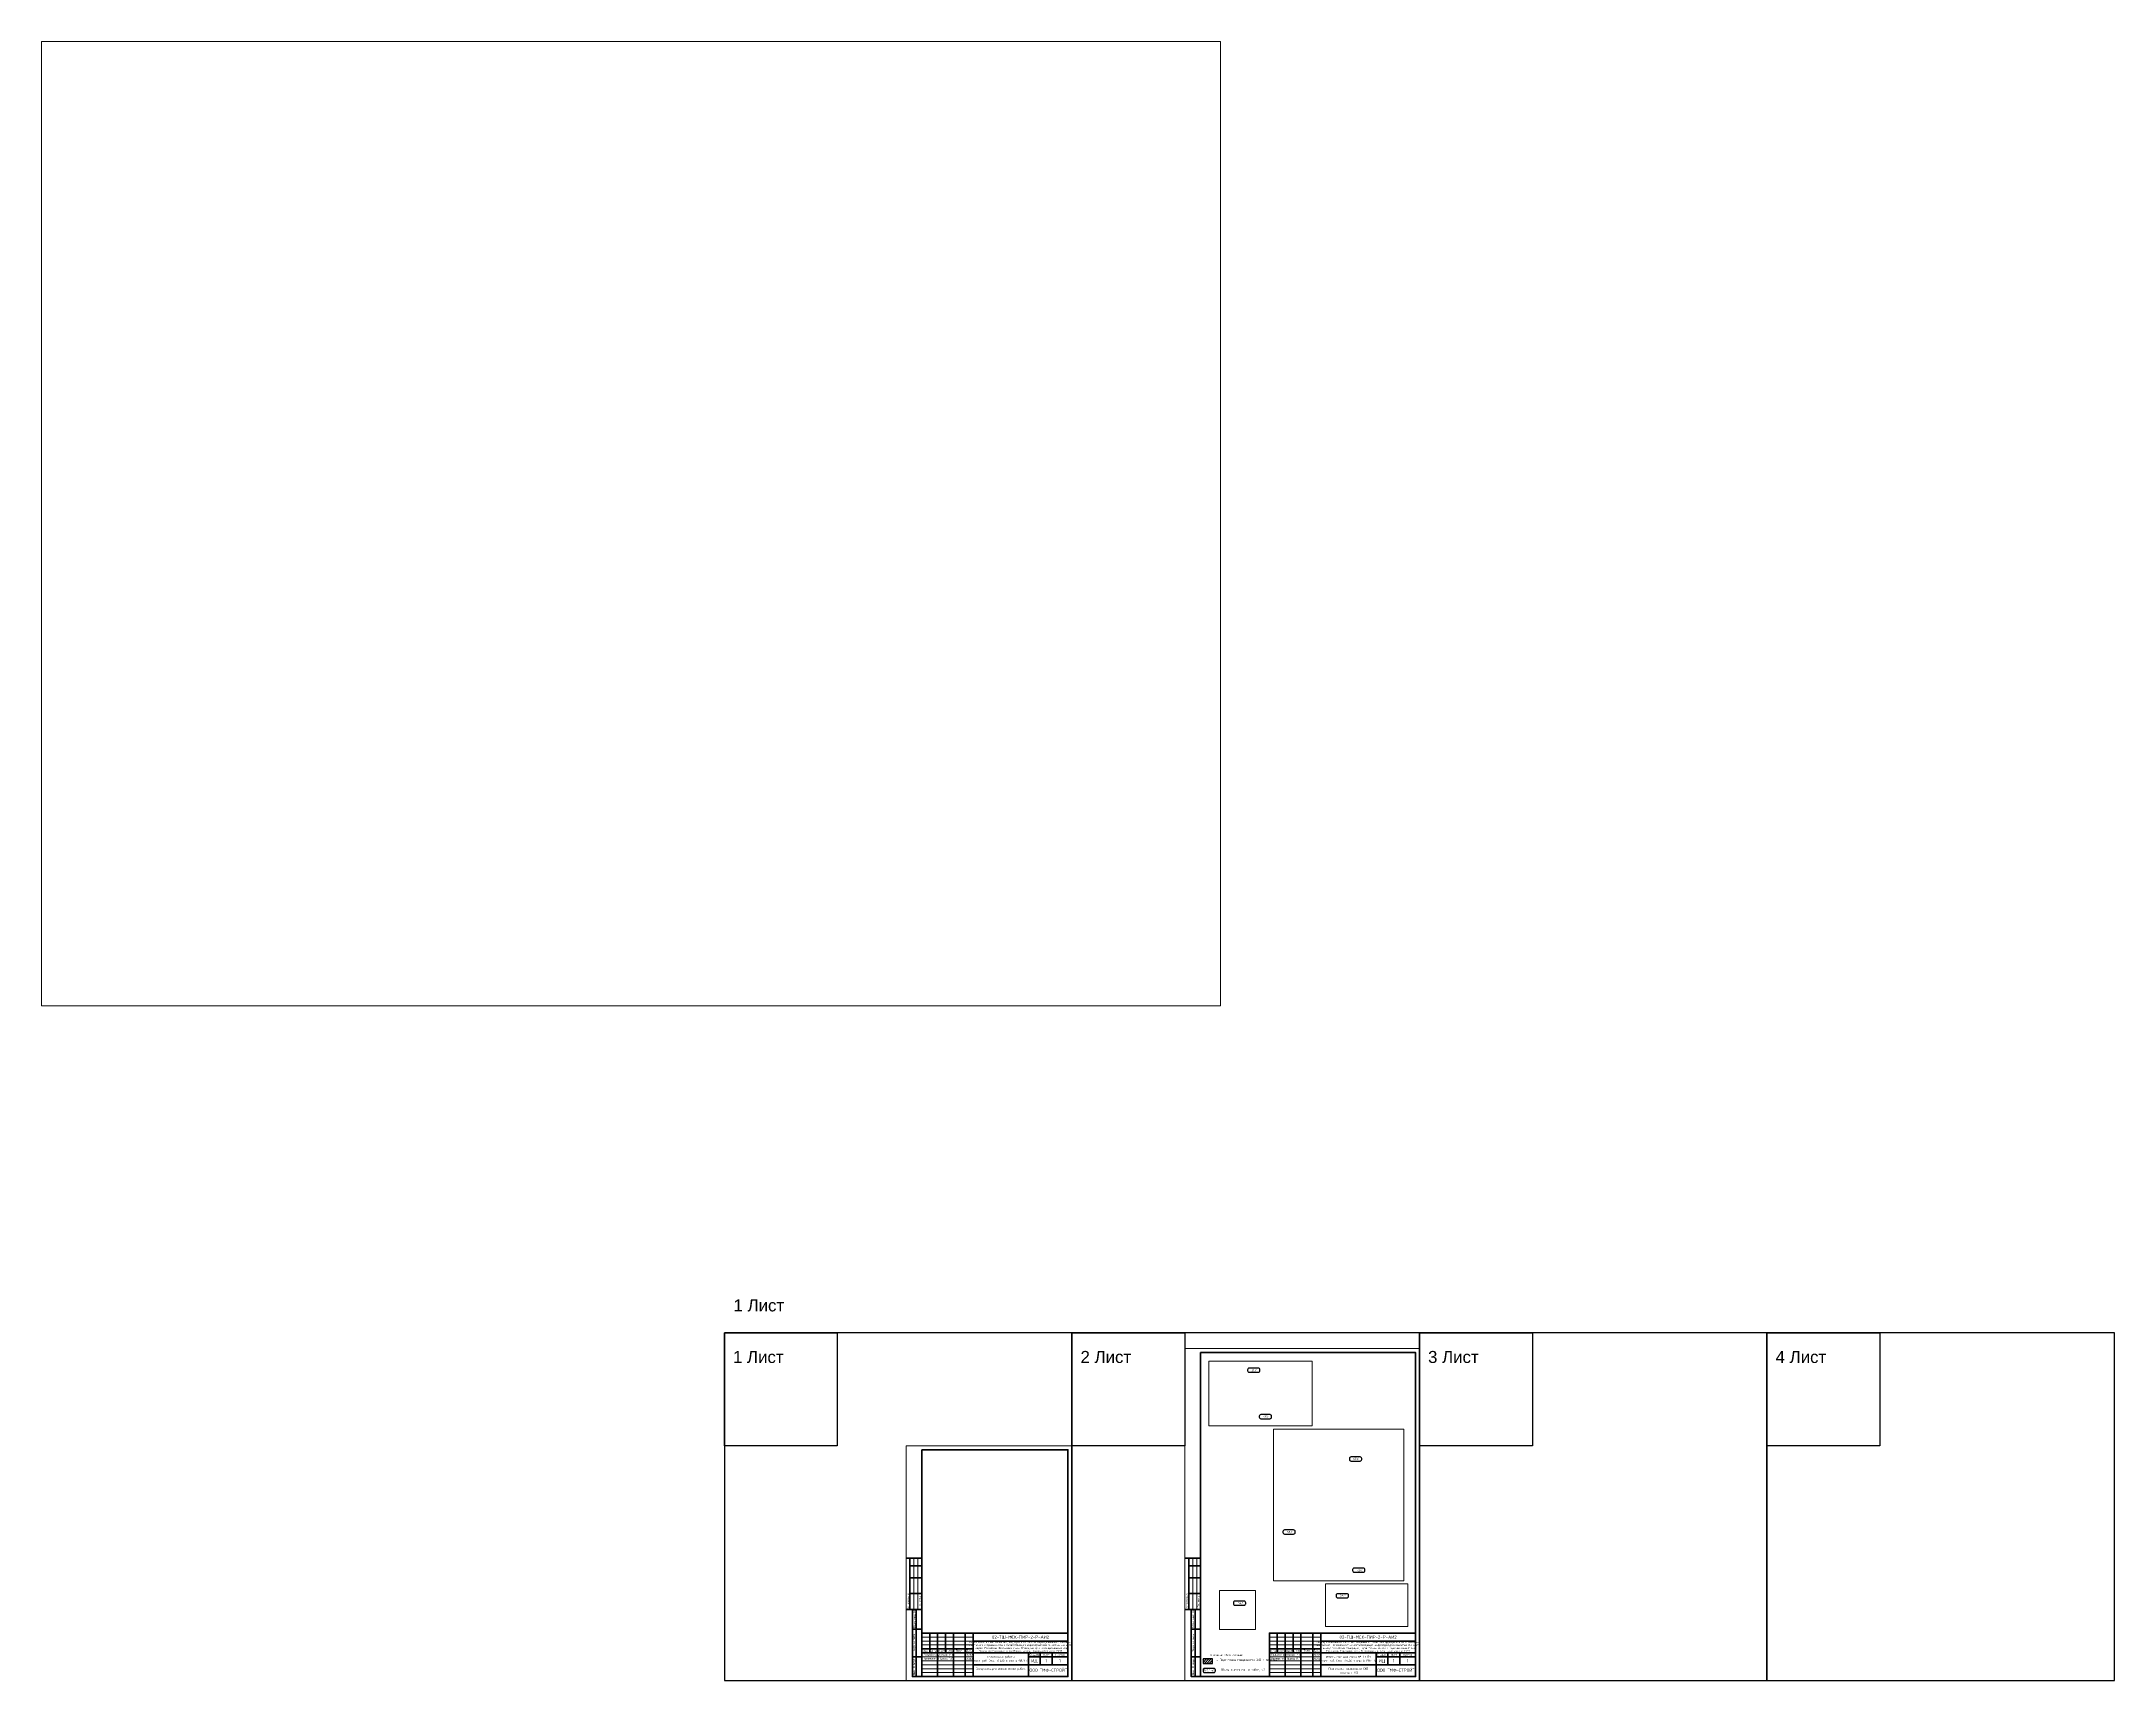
# Paper-space layout '3.1' of a CAD drawing. Header units: millimetres. Extents: x -1008 to 1617, y 0 to 2074.
# The model-space entities are those that its viewports show. They can reach past a viewport. Long polylines and large blocks are cut down to what shows.
import ezdxf
from ezdxf.enums import TextEntityAlignment as Align

# ---------------------------------------------------------------- set-up
doc = ezdxf.new("R2018")
doc.units = ezdxf.units.MM
doc.layers.add('0)ВЭ', color=7, linetype='Continuous', lineweight=15)
doc.layers.add('6.4.1) Окр пт с инж. ПТ2.16', color=3, linetype='Continuous', lineweight=60)
doc.layers.add('Условные обозначения', color=90, linetype='Continuous')
doc.styles.get("Standard").update_dxf_attribs({"font": 'arial.ttf'})
doc.styles.add('СПДС', font='isocpeur.ttf', dxfattribs={"width": 0.9})

# ---------------------------------------------------------------- blocks, each defined once
blk = doc.blocks.new('*U2211')
at = {"color": 4}
blk.add_lwpolyline([(-220, -220), (220, -220), (220, 220), (-220, 220)], close=True, dxfattribs=at)
at = {"color": 3}
blk.add_lwpolyline([(-220, 220), (-77, 220), (-77, 77), (-220, 77)], close=True, dxfattribs=at)
blk = doc.blocks.new('*U2212')
at = {"color": 0, "linetype": 'ByBlock', "lineweight": -2, "transparency": 16777216}
for p in [(0, 0), (440, 0), (880, 0), (1320, 0)]:
    blk.add_blockref('*U2211', p, dxfattribs=at)
blk = doc.blocks.new('*U2215')
at = {"lineweight": 0}
blk.add_lwpolyline([(-205, -5), (5, -5), (5, 292), (-205, 292)], close=True, dxfattribs=at)
at = {"color": 0, "linetype": 'Continuous', "lineweight": 50}
blk.add_lwpolyline([(-185, 287), (0, 287), (0, 0), (-185, 0)], close=True, dxfattribs=at)
at = {"lineweight": 35}
for points in [[(-185, 150), (-205, 150)], [(-200, 85), (-200, 150)], [(-185, 140), (-200, 140)], [(-185, 125), (-200, 125)], [(-185, 105), (-200, 105)], [(-185, 85), (-205, 85)], [(-185, 85), (-197, 85), (-197, 0), (-185, 0)], [(-192, 0), (-192, 85)], [(-185, 60), (-197, 60)], [(-175, 55), (-175, 30)], [(-165, 55), (-165, 0)], [(-155, 55), (-155, 30)], [(-145, 55), (-145, 0)], [(-130, 55), (-130, 0)], [(-120, 55), (-120, 0)], [(-185, 35), (-120, 35)], [(-185, 30), (0, 30)], [(-120, 45), (0, 45)], [(-50, 30), (-50, 0)], [(-35, 30), (-35, 15)], [(-20, 30), (-20, 15)], [(-185, 25), (-197, 25)], [(-120, 15), (0, 15)], [(-50, 25), (0, 25)]]:
    blk.add_lwpolyline(points, dxfattribs=at)
at = {"lineweight": 18}
for points in [[(-195, 85), (-195, 150)], [(-190, 85), (-190, 150)], [(-185, 50), (-120, 50)], [(-185, 45), (-120, 45)], [(-185, 40), (-120, 40)], [(-185, 25), (-120, 25)], [(-185, 20), (-120, 20)], [(-185, 15), (-120, 15)], [(-185, 10), (-120, 10)], [(-185, 5), (-120, 5)]]:
    blk.add_lwpolyline(points, dxfattribs=at)
at = {"lineweight": 35}
blk.add_lwpolyline([(-185, 0), (0, 0), (0, 55), (-185, 55)], close=True, dxfattribs=at)
at = {"lineweight": 0}
blk.add_lwpolyline([(0, -5), (5, -5), (5, 0)], dxfattribs=at)
at = {"lineweight": -2, "char_height": 2.5, "attachment_point": 5, "rotation": 90, "style": 'СПДС'}
for s, insert, width in [('Согласовано', (-202.5, 95), 19.991), ('Взам. инв. N', (-194.5, 72.5), 24.991), ('Гл. спец.', (-187.5, 95), 19.991), ('Подл. и дата', (-194.5, 42.5), 34.991), ('Инв. N подл.', (-194.5, 12.5), 24.991)]:
    blk.add_mtext(s, dxfattribs=dict(at, insert=insert, width=width))
at = {"lineweight": -2, "char_height": 2.5, "style": 'СПДС'}
for s, insert, width, attachment_point in [('Разработал', (-183.1, 27.5), 17.953, 4), ('Изм.', (-180, 32.5), 10, 5), ('Кол.уч.', (-170, 32.5), 10, 5), ('Лист', (-160, 32.5), 10, 5), ('N док.', (-150, 32.5), 10, 5), ('Подп.', (-137.5, 32.5), 15, 5), ('Дата', (-125, 32.5), 10, 5), ('Стадия', (-42.5, 27.5), 15, 5), ('Лист', (-27.5, 27.5), 15, 5), ('Листов', (-10, 27.5), 20, 5), ('Проверил', (-183.1, 22.5), 17.953, 4)]:
    blk.add_mtext(s, dxfattribs=dict(at, insert=insert, width=width, attachment_point=attachment_point))
at = {"insert": (-119.3, 44.6), "char_height": 2.2, "attachment_point": 1, "style": 'СПДС'}
blk.add_mtext_dynamic_manual_height_columns('\\pxqc;Общеобразовательная школа №2, входящая в состав Многофункционального комплекса спортивной направленности с соответствующей инфраструктурой (емкостью 850 мест) \\Pпо адресу: Российская Федерация, город Москва, вн.тер. г. муниципальный округ Покровское-Стрешнево, шоссе Волоколамское, земельный участок 71/15', width=118.293, gutter_width=0, heights=[15.2], dxfattribs=at)
at = {"lineweight": 30, "width": 0.9, "flags": 104}
blk.add_attdef('ШАПКА', text='', height=3, dxfattribs=at).set_placement((-135, 281), align=Align.MIDDLE_CENTER)
at = {"style": 'СПДС'}
for tag, p in [('РАЗРАБОТЧИК', (-164, 27.5)), ('РУК.ГРУППЫ', (-164, 22.5))]:
    blk.add_attdef(tag, text='', height=2.5, dxfattribs=at).set_placement(p, align=Align.MIDDLE_LEFT)
at = {"style": 'СПДС', "width": 0.9}
for p in [(-129.6, 26.4), (-129.6, 21.4)]:
    blk.add_attdef('ДАТА', p, '', height=2.3, dxfattribs=at)
at = {"style": 'СПДС'}
for tag, height, p in [('НАИМЕНОВАНИЕ_ОБЪЕКТА', 2.5, (-85, 25)), ('ШИФР_ПРОЕКТА', 4, (-60, 50)), ('НАИМЕНОВАНИЕ_ОБЪЕКТА2', 2.5, (-85, 20)), ('НАИМЕНОВАНИЕ_ЧЕРТЕЖА2', 2.5, (-85, 5)), ('НАИМЕНОВАНИЕ_ЧЕРТЕЖА1', 2.5, (-85, 10)), ('ОРГАНИЗАЦИЯ_РАЗРАБОТЧИК1', 4, (-25, 8.1)), ('СТАДИЯ', 4, (-42.5, 20)), ('ЛИСТ_первый', 4, (-27.5, 20)), ('ЛИСТОВ', 4, (-10, 20))]:
    blk.add_attdef(tag, text='', height=height, dxfattribs=at).set_placement(p, align=Align.MIDDLE_CENTER)
blk = doc.blocks.new('*U2198')
at = {"lineweight": 0}
blk.add_lwpolyline([(-292, -5), (5, -5), (5, 415), (-292, 415)], close=True, dxfattribs=at)
at = {"color": 0, "linetype": 'Continuous', "lineweight": 50}
blk.add_lwpolyline([(-272, 410), (0, 410), (0, 0), (-272, 0)], close=True, dxfattribs=at)
at = {"lineweight": 35}
for points in [[(-272, 150), (-292, 150)], [(-287, 85), (-287, 150)], [(-272, 140), (-287, 140)], [(-272, 125), (-287, 125)], [(-272, 105), (-287, 105)], [(-272, 85), (-292, 85)], [(-272, 85), (-284, 85), (-284, 0), (-272, 0)], [(-279, 0), (-279, 85)], [(-272, 60), (-284, 60)], [(-175, 55), (-175, 30)], [(-165, 55), (-165, 0)], [(-155, 55), (-155, 30)], [(-145, 55), (-145, 0)], [(-130, 55), (-130, 0)], [(-120, 55), (-120, 0)], [(-185, 35), (-120, 35)], [(-185, 30), (0, 30)], [(-120, 45), (0, 45)], [(-50, 30), (-50, 0)], [(-35, 30), (-35, 15)], [(-20, 30), (-20, 15)], [(-272, 25), (-284, 25)], [(-120, 15), (0, 15)], [(-50, 25), (0, 25)]]:
    blk.add_lwpolyline(points, dxfattribs=at)
at = {"lineweight": 18}
for points in [[(-282, 85), (-282, 150)], [(-277, 85), (-277, 150)], [(-185, 50), (-120, 50)], [(-185, 45), (-120, 45)], [(-185, 40), (-120, 40)], [(-185, 25), (-120, 25)], [(-185, 20), (-120, 20)], [(-185, 15), (-120, 15)], [(-185, 10), (-120, 10)], [(-185, 5), (-120, 5)]]:
    blk.add_lwpolyline(points, dxfattribs=at)
at = {"lineweight": 35}
blk.add_lwpolyline([(-185, 0), (0, 0), (0, 55), (-185, 55)], close=True, dxfattribs=at)
at = {"lineweight": 0}
blk.add_lwpolyline([(0, -5), (5, -5), (5, 0)], dxfattribs=at)
at = {"lineweight": -2, "char_height": 2.5, "attachment_point": 5, "rotation": 90, "style": 'СПДС'}
for s, insert, width in [('Согласовано', (-289.5, 95), 19.991), ('Взам. инв. N', (-281.5, 72.5), 24.991), ('Гл. спец.', (-274.5, 95), 19.991), ('Подл. и дата', (-281.5, 42.5), 34.991), ('Инв. N подл.', (-281.5, 12.5), 24.991)]:
    blk.add_mtext(s, dxfattribs=dict(at, insert=insert, width=width))
at = {"lineweight": -2, "char_height": 2.5, "style": 'СПДС'}
for s, insert, width, attachment_point in [('Разработал', (-183.1, 27.5), 17.953, 4), ('Изм.', (-180, 32.5), 10, 5), ('Кол.уч.', (-170, 32.5), 10, 5), ('Лист', (-160, 32.5), 10, 5), ('N док.', (-150, 32.5), 10, 5), ('Подп.', (-137.5, 32.5), 15, 5), ('Дата', (-125, 32.5), 10, 5), ('Стадия', (-42.5, 27.5), 15, 5), ('Лист', (-27.5, 27.5), 15, 5), ('Листов', (-10, 27.5), 20, 5), ('Проверил', (-183.1, 22.5), 17.953, 4)]:
    blk.add_mtext(s, dxfattribs=dict(at, insert=insert, width=width, attachment_point=attachment_point))
at = {"insert": (-119.3, 44.6), "char_height": 2.2, "attachment_point": 1, "style": 'СПДС'}
blk.add_mtext_dynamic_manual_height_columns('\\pxqc;Общеобразовательная школа №2, входящая в состав Многофункционального комплекса спортивной направленности с соответствующей инфраструктурой (емкостью 850 мест) \\Pпо адресу: Российская Федерация, город Москва, вн.тер. г. муниципальный округ Покровское-Стрешнево, шоссе Волоколамское, земельный участок 71/15', width=118.293, gutter_width=0, heights=[15.2], dxfattribs=at)
at = {"lineweight": 30, "width": 0.9, "flags": 104}
blk.add_attdef('ШАПКА', text='', height=3, dxfattribs=at).set_placement((-135, 281), align=Align.MIDDLE_CENTER)
at = {"style": 'СПДС'}
for tag, p in [('РАЗРАБОТЧИК', (-164, 27.5)), ('РУК.ГРУППЫ', (-164, 22.5))]:
    blk.add_attdef(tag, text='', height=2.5, dxfattribs=at).set_placement(p, align=Align.MIDDLE_LEFT)
at = {"style": 'СПДС', "width": 0.9}
for p in [(-129.6, 26.4), (-129.6, 21.4)]:
    blk.add_attdef('ДАТА', p, '', height=2.3, dxfattribs=at)
at = {"style": 'СПДС'}
for tag, height, p in [('НАИМЕНОВАНИЕ_ОБЪЕКТА', 2.5, (-85, 25)), ('ШИФР_ПРОЕКТА', 4, (-60, 50)), ('НАИМЕНОВАНИЕ_ОБЪЕКТА2', 2.5, (-85, 20)), ('НАИМЕНОВАНИЕ_ЧЕРТЕЖА2', 2.5, (-85, 5)), ('НАИМЕНОВАНИЕ_ЧЕРТЕЖА1', 2.5, (-85, 10)), ('ОРГАНИЗАЦИЯ_РАЗРАБОТЧИК1', 4, (-25, 8.1)), ('СТАДИЯ', 4, (-42.5, 20)), ('ЛИСТ_первый', 4, (-27.5, 20)), ('ЛИСТОВ', 4, (-10, 20))]:
    blk.add_attdef(tag, text='', height=height, dxfattribs=at).set_placement(p, align=Align.MIDDLE_CENTER)

msp = doc.modelspace()

# ---------------------------------------------------------------- hatches: boundary and pattern name
at = {"layer": '6.4.1) Окр пт с инж. ПТ2.16'}
h = msp.add_hatch(dxfattribs=at)
h.set_pattern_fill('ANSI31', color=256, scale=111)
h.paths.add_polyline_path([(312126.7074, -19332.4142), (312195.7074, -19332.4142), (312195.7074, -19338.4142), (312126.7074, -19338.4142)], flags=17)

psp = doc.layouts.new('3.1')

# ---------------------------------------------------------------- hatches: boundary and pattern name
h = psp.add_hatch()
h.set_pattern_fill('ANSI31', color=5, scale=0.655551)
h.set_pattern_definition([(45, (-452.4804, -233.1808), (-1.471754, 1.471754), [])])
h.paths.add_polyline_path([(463, 27.4), (463, 21.7), (474.8, 21.7), (474.8, 27.4)])

# ---------------------------------------------------------------- linework, layer by layer
at = {"color": 1, "lineweight": 30}
for points in [[(521.4, 390.1), (533, 390.1, 0.414214), (535, 392.1), (535, 393.3, 0.414214), (533, 395.3), (521.4, 395.3, 0.414214), (519.4, 393.3), (519.4, 392.1, 0.414214)], [(536.2, 331.3), (547.8, 331.3, 0.414214), (549.8, 333.3), (549.8, 334.5, 0.414214), (547.8, 336.5), (536.2, 336.5, 0.414214), (534.2, 334.5), (534.2, 333.3, 0.414214)], [(650.3, 277.8), (661.9, 277.8, 0.414214), (663.9, 279.8), (663.9, 281, 0.414214), (661.9, 283), (650.3, 283, 0.414214), (648.3, 281), (648.3, 279.8, 0.414214)], [(566.1, 185.3), (577.7, 185.3, 0.414214), (579.7, 187.3), (579.7, 188.5, 0.414214), (577.7, 190.5), (566.1, 190.5, 0.414214), (564.1, 188.5), (564.1, 187.3, 0.414214)], [(654.4, 137.1), (666, 137.1, 0.414214), (668, 139.1), (668, 140.3, 0.414214), (666, 142.3), (654.4, 142.3, 0.414214), (652.4, 140.3), (652.4, 139.1, 0.414214)], [(633.6, 104.7), (645.2, 104.7, 0.414214), (647.2, 106.7), (647.2, 107.9, 0.414214), (645.2, 109.9), (633.6, 109.9, 0.414214), (631.6, 107.9), (631.6, 106.7, 0.414214)], [(503.4, 95.2), (515, 95.2, 0.414214), (517, 97.2), (517, 98.4, 0.414214), (515, 100.4), (503.4, 100.4, 0.414214), (501.4, 98.4), (501.4, 97.2, 0.414214)], [(465, 10.2), (476.6, 10.2, 0.414214), (478.6, 12.2), (478.6, 13.4, 0.414214), (476.6, 15.4), (465, 15.4, 0.414214), (463, 13.4), (463, 12.2, 0.414214)]]:
    psp.add_lwpolyline(points, format="xyb", close=True, dxfattribs=at)
at = {"layer": 'Условные обозначения', "color": 18, "true_color": 0x000000}
psp.add_lwpolyline([(463, 21.7), (474.8, 21.7), (474.8, 27.4), (463, 27.4)], close=True, dxfattribs=at)

# ---------------------------------------------------------------- block references
psp.add_blockref('*U2212', (77, 220))
ref = psp.add_blockref('*U2198', (732, 5))
ref.add_attrib('СТАДИЯ', 'ИД', dxfattribs={"height": 4, "style": 'СПДС'}).set_placement((689.5, 25), align=Align.MIDDLE_CENTER)
ref.add_attrib('ЛИСТ_первый', '1', dxfattribs={"height": 4, "style": 'СПДС'}).set_placement((704.5, 25), align=Align.MIDDLE_CENTER)
ref.add_attrib('ЛИСТОВ', '1', dxfattribs={"height": 4, "style": 'СПДС'}).set_placement((722, 25), align=Align.MIDDLE_CENTER)
ref.add_attrib('ШИФР_ПРОЕКТА', '02-ТШ-МСК-ПИР-2-Р-АИ2', dxfattribs={"height": 4, "style": 'СПДС'}).set_placement((672, 55), align=Align.MIDDLE_CENTER)
ref.add_attrib('НАИМЕНОВАНИЕ_ОБЪЕКТА', 'Исполнительная схема № 3.1-Пт', dxfattribs={"height": 2.5, "style": 'СПДС'}).set_placement((647, 30), align=Align.MIDDLE_CENTER)
ref.add_attrib('НАИМЕНОВАНИЕ_ОБЪЕКТА2', 'Отдел. раб. Отм. +8.400 в осях А-ЯЯ/1-64', dxfattribs={"height": 2.5, "style": 'СПДС'}).set_placement((647, 25), align=Align.MIDDLE_CENTER)
ref.add_attrib('НАИМЕНОВАНИЕ_ЧЕРТЕЖА1', 'Подготовка поверхности СКБ', dxfattribs={"height": 2.5, "style": 'СПДС'}).set_placement((647, 15), align=Align.MIDDLE_CENTER)
ref.add_attrib('НАИМЕНОВАНИЕ_ЧЕРТЕЖА2', 'потолка / ЖБ', dxfattribs={"height": 2.5, "style": 'СПДС'}).set_placement((647, 10), align=Align.MIDDLE_CENTER)
ref.add_attrib('ОРГАНИЗАЦИЯ_РАЗРАБОТЧИК1', 'ООО "МФ-СТРОЙ"', dxfattribs={"height": 4, "style": 'СПДС'}).set_placement((707, 13.1), align=Align.MIDDLE_CENTER)
ref.add_attrib('РАЗРАБОТЧИК', 'Досаев Р.Ш.', dxfattribs={"height": 2.5, "style": 'СПДС'}).set_placement((568, 32.5), align=Align.MIDDLE_LEFT)
ref.add_attrib('РУК.ГРУППЫ', 'Шипов В.В.', dxfattribs={"height": 2.5, "style": 'СПДС'}).set_placement((568, 27.5), align=Align.MIDDLE_LEFT)
ref.add_attrib('ДАТА', '01.2026', (602.4, 31.4), dxfattribs={"height": 2.3, "style": 'СПДС', "width": 0.9})
ref.add_attrib('ДАТА', '01.2026', (602.4, 26.4), dxfattribs={"height": 2.3, "style": 'СПДС', "width": 0.9})
lines = psp.add_mtext('\\W0.9000;', dxfattribs={"insert": (668.6, 280.1), "char_height": 68.8, "attachment_point": 1})
ref.add_attrib('ШАПКА', '', (668.6, 280.1), dxfattribs={"flags": 104}).embed_mtext(lines)
ref = psp.add_blockref('*U2215', (292, 5))
ref.add_attrib('СТАДИЯ', 'ИД', dxfattribs={"height": 4, "style": 'СПДС'}).set_placement((249.5, 25), align=Align.MIDDLE_CENTER)
ref.add_attrib('ЛИСТ_первый', '1', dxfattribs={"height": 4, "style": 'СПДС'}).set_placement((264.5, 25), align=Align.MIDDLE_CENTER)
ref.add_attrib('ЛИСТОВ', '1', dxfattribs={"height": 4, "style": 'СПДС'}).set_placement((282, 25), align=Align.MIDDLE_CENTER)
ref.add_attrib('ШИФР_ПРОЕКТА', '02-ТШ-МСК-ПИР-2-Р-АИ2', dxfattribs={"height": 4, "style": 'СПДС'}).set_placement((232, 55), align=Align.MIDDLE_CENTER)
ref.add_attrib('НАИМЕНОВАНИЕ_ОБЪЕКТА', 'Отделочные работы', dxfattribs={"height": 2.5, "style": 'СПДС'}).set_placement((207, 30), align=Align.MIDDLE_CENTER)
ref.add_attrib('НАИМЕНОВАНИЕ_ОБЪЕКТА2', 'Отдел. раб. Отм. +8.400 в осях А-ЯЯ/1-64', dxfattribs={"height": 2.5, "style": 'СПДС'}).set_placement((207, 25), align=Align.MIDDLE_CENTER)
ref.add_attrib('НАИМЕНОВАНИЕ_ЧЕРТЕЖА1', 'Спецификация выполненных работ.', dxfattribs={"height": 2.5, "style": 'СПДС'}).set_placement((207, 15), align=Align.MIDDLE_CENTER)
ref.add_attrib('ОРГАНИЗАЦИЯ_РАЗРАБОТЧИК1', 'ООО "МФ-СТРОЙ"', dxfattribs={"height": 4, "style": 'СПДС'}).set_placement((267, 13.1), align=Align.MIDDLE_CENTER)
ref.add_attrib('РАЗРАБОТЧИК', 'Досаев Р.Ш.', dxfattribs={"height": 2.5, "style": 'СПДС'}).set_placement((128, 32.5), align=Align.MIDDLE_LEFT)
ref.add_attrib('РУК.ГРУППЫ', 'Шипов В.В.', dxfattribs={"height": 2.5, "style": 'СПДС'}).set_placement((128, 27.5), align=Align.MIDDLE_LEFT)
ref.add_attrib('ДАТА', '01.2026', (162.4, 31.4), dxfattribs={"height": 2.3, "style": 'СПДС', "width": 0.9})
ref.add_attrib('ДАТА', '01.2026', (162.4, 26.4), dxfattribs={"height": 2.3, "style": 'СПДС', "width": 0.9})
lines = psp.add_mtext('\\W0.9000;', dxfattribs={"insert": (228.6, 280.1), "char_height": 68.8, "attachment_point": 1})
ref.add_attrib('ШАПКА', '', (228.6, 280.1), dxfattribs={"flags": 104}).embed_mtext(lines)

# ---------------------------------------------------------------- texts
at = {"char_height": 15.26, "attachment_point": 1}
for s, insert in [('1 Лист', (-131.4, 482.4)), ('1 Лист', (-132.1, 417.1)), ('2 Лист', (307.9, 417.1)), ('3 Лист', (747.9, 417.1)), ('4 Лист', (1187.9, 417.1))]:
    psp.add_mtext_dynamic_manual_height_columns(s, width=109.648, gutter_width=76.3, heights=[0], dxfattribs=dict(at, insert=insert))
at = {"char_height": 2.718, "width": 22.291, "attachment_point": 5}
for s, insert in [('{\\fГОСТ тип А|b0|i1|c0;51,7', (527.2, 392.3)), ('{\\fГОСТ тип А|b0|i1|c0;49,4', (542.3, 333.9)), ('{\\fГОСТ тип А|b0|i1|c0;48,4', (656.3, 280.6)), ('{\\fГОСТ тип А|b0|i1|c0;58,2', (572.2, 187.6)), ('{\\fГОСТ тип А|b0|i1|c0;48,6', (661.5, 139)), ('{\\fГОСТ тип А|b0|i1|c0;54,7', (639.8, 107.6)), ('{\\fГОСТ тип А|b0|i1|c0;54,1', (510.4, 97.8)), ('{\\fГОСТ тип А|b0|i0|c0|p34;365,1\\fГОСТ тип А|b0|i0|c204|p34; м2}', (470.8, 12.5))]:
    psp.add_mtext(s, dxfattribs=dict(at, insert=insert))
at = {"color": 18, "true_color": 0x000000, "char_height": 2.686, "attachment_point": 1, "style": 'СПДС'}
for s, width, insert in [('Условные обозначения:', 34.586, (472, 33.6)), (' - Подготовка поверхности СКБ / потолка', 62.001, (478.3, 27.5)), (' - Объем выполненных работ, м2.', 81.583, (479.8, 15))]:
    psp.add_mtext_dynamic_manual_height_columns(s, width=width, gutter_width=9.59, heights=[0], dxfattribs=dict(at, insert=insert))

# ---------------------------------------------------------------- viewports
at = {"layer": '0)ВЭ'}
psp.add_viewport(center=(-261.2, 1464.1), size=(1492.7, 1220.463), view_center_point=(323519.267, -36419.1209), view_height=309051.149204, dxfattribs=at)
for center, size, view_center_point, view_height, status in [((535.8, 363.2), (131.1, 81.538), (294784.6973, -33682.3825), 20647.47675, 3), ((634.7, 222.2), (165, 191.83), (369544.999, -17781.3709), 48576.02624, 4), ((506.8, 89.3), (45.6, 49.18), (283907.3732, -85908.2061), 12454.17346, 6), ((670.3, 95.4), (104.1, 54.28), (376657.1655, -86261.7164), 13745.020001, 5)]:
    psp.add_viewport(center=center, size=size, view_center_point=view_center_point, view_height=view_height, status=status, dxfattribs=at)

doc.saveas('drawing.dxf')
